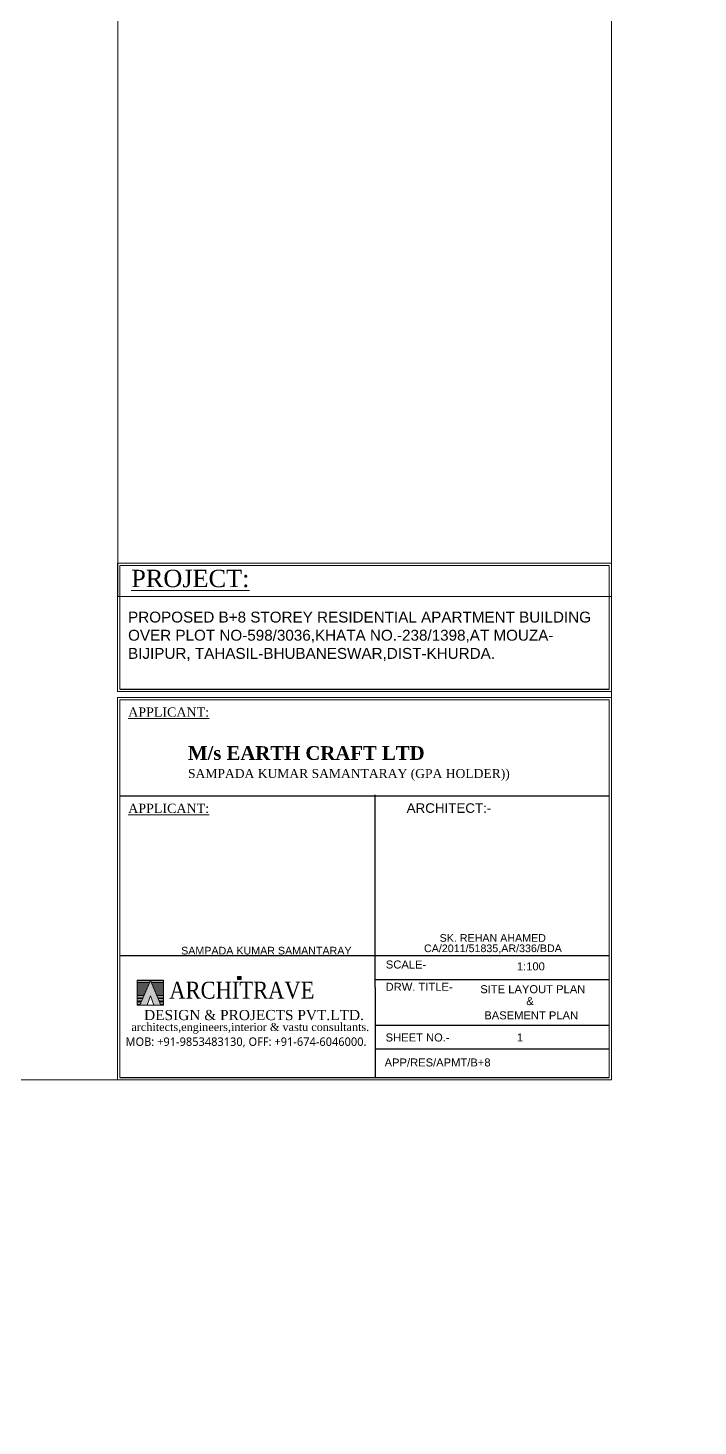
# Model space of a CAD drawing. Header units: metres. Extents: x 0 to 63445, y 32361 to 32804.
# Drawn here: x 63124.3 to 63160, y 32657.5 to 32731.9 of the extents above; entities that cross this region are included whole.
import ezdxf

# ---------------------------------------------------------------- set-up
doc = ezdxf.new("R2010")
doc.units = ezdxf.units.M
doc.header["$MEASUREMENT"] = 0
doc.header["$PDMODE"] = 34
doc.header["$PDSIZE"] = -10
doc.linetypes.add('ACAD_ISO03W100', pattern=[30, 12, -18])
doc.layers.get('0').update_dxf_attribs({"lineweight": 25})
for name, color, linetype, lineweight in [('ar-ic', 65, 'ACAD_ISO03W100', 20), ('DIM', 56, 'Continuous', 20), ('elev', 252, 'Continuous', 20), ('ELEVATION', 142, 'Continuous', 9), ('site', 15, 'Continuous', 50), ('TEXT-2', 65, 'Continuous', 18), ('wall', 7, 'Continuous', 30)]:
    doc.layers.add(name, color=color, linetype=linetype, lineweight=lineweight)
doc.layers.add('text', color=65, linetype='Continuous')
doc.styles.add('Schedule', font='arial.ttf')
doc.styles.get("Standard").update_dxf_attribs({"font": 'arial.ttf', "height": 0.4})
doc.styles.add('style1', font='verdana.ttf', dxfattribs={"height": 8})
doc.styles.add('TNR', font='times.ttf', dxfattribs={"height": 0.5})
doc.dimstyles.new('ARCHANA', dxfattribs={"dimscale": 0, "dimtxt": 0.5, "dimasz": 0.5, "dimexe": 0, "dimexo": 0, "dimgap": 0, "dimtad": 0, "dimzin": 0, "dimdsep": 46, "dimtxsty": 'TNR', "dimblk": 'ARCHTICK', "dimcen": 0.09, "dimclrd": 36, "dimclre": 36, "dimclrt": 7, "dimadec": 0, "dimazin": 0, "dimtfac": 1, "dimtofl": 0, "dimtmove": 0, "dimatfit": 3, "dimldrblk": 'ARCHTICK', "dimfxl": 1, "dimfrac": 2, "dimtolj": 1, "dimtzin": 0, "dimlwd": -1, "dimlwe": -1, "dimarcsym": 0})

# ---------------------------------------------------------------- blocks, each defined once
blk = doc.blocks.new('A$C0B513BB3')
at = {"layer": 'DIM', "linetype": 'Continuous', "ltscale": 4}
for points in [[(8.52, 8.06), (9.14, 6.3), (10.43, 6.3), (8.52, 10.94), (6.5, 6.3), (7.9, 6.3)], [(25.48, 11.12), (25.48, 11.68), (24.8, 11.68), (24.8, 11.12)]]:
    blk.add_hatch(color=256, dxfattribs=at).paths.add_polyline_path(points)
at = {"layer": 'elev', "linetype": 'Continuous', "ltscale": 4}
h = blk.add_hatch(dxfattribs=at)
h.set_pattern_fill('ANSI31', color=256, scale=2.203152, angle=315, style=0)
h.set_pattern_definition([(0, (-1084157.21118, 953609.95078), (0, 0.275393986563), [])])
h.paths.add_polyline_path([(10.96, 10.98), (6.02, 10.98), (6.02, 6.3), (6.5, 6.3), (8.52, 10.94), (10.43, 6.3), (10.96, 6.3)])
at = {"layer": 'DIM', "linetype": 'Continuous', "ltscale": 4}
for p, q in [((6.5, 6.3), (8.52, 10.94)), ((8.52, 10.94), (10.43, 6.3)), ((7.9, 6.3), (8.52, 8.06)), ((9.14, 6.3), (8.52, 8.06))]:
    blk.add_line(p, q, dxfattribs=at)
for points in [[(6.02, 10.98), (10.96, 10.98), (10.96, 6.3), (6.02, 6.3)], [(24.8, 11.68), (25.48, 11.68), (25.48, 11.12), (24.8, 11.12)]]:
    blk.add_lwpolyline(points, close=True, dxfattribs=at)
at = {"layer": 'DIM', "linetype": 'Continuous', "ltscale": 4, "insert": (4.95, 3), "char_height": 2.6438, "width": 50.5651, "attachment_point": 1, "style": 'style1'}
blk.add_mtext('{\\fTimes New Roman|b0|i0|c0|p18;\\H0.57143x;architects,engineers,interior & vastu consultants.}', dxfattribs=at)
at = {"layer": 'wall', "ltscale": 20, "attachment_point": 1}
for s, insert, char_height, width in [('{\\fGabriola|b0|i0|c0|p82;\\H1.071x;    \\fGaramond|b0|i0|c0|p18;ARCHITRAVE\\H0.8667x; \\fTimes New Roman|b0|i0|c0|p18;\\P\\H0.6923x;DESIGN & PROJECTS PVT.LTD.}', (7.32, 10.72), 2.96104, 71.448), ('{\\fTrebuchet MS|b0|i0|c0|p34;MOB: +91-9853483130, OFF: +91-674-6046000.}', (3.85, 0.29), 1.5837, 99.5573)]:
    blk.add_mtext(s, dxfattribs=dict(at, insert=insert, char_height=char_height, width=width))
blk = doc.blocks.new('_ArchTick')
at = {"color": 0, "linetype": 'ByBlock', "const_width": 0.15}
blk.add_lwpolyline([(-0.5, -0.5), (0.5, 0.5)], dxfattribs=at)
blk = doc.blocks.new('*D869')
at = {"layer": 'Defpoints', "color": 0, "ltscale": 3, "transparency": 16777216}
for p in [(0.832, 32714.342), (63267.277, 32714.342), (0, 32701.59)]:
    blk.add_point(p, dxfattribs=at)
at = {"layer": 'DIM', "ltscale": 3, "transparency": 16777216}
for p, q in [((5.832, 32714.342), (0.832, 32714.342)), ((0.832, 32714.342), (0.832, 32708.36)), ((0.832, 32701.59), (0.832, 32707.571)), ((0, 32701.59), (0.832, 32701.59))]:
    blk.add_line(p, q, dxfattribs=at)
at = {"layer": 'DIM', "ltscale": 3, "transparency": 16777216, "xscale": 0.05, "yscale": 0.05, "zscale": 0.05}
for p, rotation in [((0.832, 32714.342), 90), ((0.832, 32701.59), 270)]:
    blk.add_blockref('_ArchTick', p, dxfattribs=dict(at, rotation=rotation))
at = {"layer": 'DIM', "color": 7, "ltscale": 3, "transparency": 16777216, "insert": (0.832, 32707.966), "char_height": 0.4, "attachment_point": 5, "rotation": 90}
blk.add_mtext('\\A1;{\\H0.6x;12.75}', dxfattribs=at)
blk = doc.blocks.new('*D876')
at = {"layer": 'Defpoints', "color": 0, "ltscale": 3, "transparency": 16777216}
for p in [(0.832, 32691.245), (63267.277, 32691.245), (0, 32678.494)]:
    blk.add_point(p, dxfattribs=at)
at = {"layer": 'DIM', "ltscale": 3, "transparency": 16777216}
for p, q in [((5.832, 32691.245), (0.832, 32691.245)), ((0.832, 32691.245), (0.832, 32685.264)), ((0.832, 32678.494), (0.832, 32684.475)), ((0, 32678.494), (0.832, 32678.494))]:
    blk.add_line(p, q, dxfattribs=at)
at = {"layer": 'DIM', "ltscale": 3, "transparency": 16777216, "xscale": 0.05, "yscale": 0.05, "zscale": 0.05}
for p, rotation in [((0.832, 32691.245), 90), ((0.832, 32678.494), 270)]:
    blk.add_blockref('_ArchTick', p, dxfattribs=dict(at, rotation=rotation))
at = {"layer": 'DIM', "color": 7, "ltscale": 3, "transparency": 16777216, "insert": (0.832, 32684.87), "char_height": 0.4, "attachment_point": 5, "rotation": 90}
blk.add_mtext('\\A1;{\\H0.6x;12.75}', dxfattribs=at)
blk = doc.blocks.new('*D883')
at = {"layer": 'Defpoints', "color": 0, "ltscale": 3, "transparency": 16777216}
for p in [(0.832, 32670.282), (63267.277, 32670.282), (0, 32657.531)]:
    blk.add_point(p, dxfattribs=at)
at = {"layer": 'DIM', "ltscale": 3, "transparency": 16777216}
for p, q in [((5.832, 32670.282), (0.832, 32670.282)), ((0.832, 32670.282), (0.832, 32664.301)), ((0.832, 32657.531), (0.832, 32663.512)), ((0, 32657.531), (0.832, 32657.531))]:
    blk.add_line(p, q, dxfattribs=at)
at = {"layer": 'DIM', "ltscale": 3, "transparency": 16777216, "xscale": 0.05, "yscale": 0.05, "zscale": 0.05}
for p, rotation in [((0.832, 32670.282), 90), ((0.832, 32657.531), 270)]:
    blk.add_blockref('_ArchTick', p, dxfattribs=dict(at, rotation=rotation))
at = {"layer": 'DIM', "color": 7, "ltscale": 3, "transparency": 16777216, "insert": (0.832, 32663.906), "char_height": 0.4, "attachment_point": 5, "rotation": 90}
blk.add_mtext('\\A1;{\\H0.6x;12.75}', dxfattribs=at)

msp = doc.modelspace()

# ---------------------------------------------------------------- linework, layer by layer
at = {"layer": 'ELEVATION', "ltscale": 20}
msp.add_line((63129.2243, 32696.1195), (63155.2389, 32696.1195), dxfattribs=at)
for points in [[(62933.9122, 32675.9187), (63155.3584, 32675.9187), (63155.3584, 32804.4763), (62933.9122, 32804.4763)], [(63129.1048, 32703.3923), (63155.3584, 32703.3923), (63155.3584, 32696.5625), (63129.1048, 32696.5625)], [(63129.2243, 32703.2729), (63155.2389, 32703.2729), (63155.2389, 32696.682), (63129.2243, 32696.682)], [(63129.1048, 32696.239), (63155.3584, 32696.239), (63155.3584, 32675.9187), (63129.1048, 32675.9187)], [(63129.2243, 32696.1195), (63155.2389, 32696.1195), (63155.2389, 32676.0381), (63129.2243, 32676.0381)]]:
    msp.add_lwpolyline(points, close=True, dxfattribs=at)
msp.add_lwpolyline([(63155.3584, 32762.7631), (63155.3584, 32701.6181), (63129.118, 32701.6181), (63129.118, 32764.5373)], dxfattribs=at)
at = {"layer": 'text'}
for p, q in [((63129.2243, 32696.682), (63155.2389, 32696.682)), ((63129.2243, 32676.0381), (63155.2389, 32676.0381))]:
    msp.add_line(p, q, dxfattribs=at)
at = {"layer": 'text', "ltscale": 0.01}
for p, q in [((63129.2243, 32691.0133), (63155.2448, 32691.0133)), ((63130.4931, 32691.0133), (63155.2448, 32691.0133)), ((63142.8021, 32680.8313), (63142.8021, 32691.0648)), ((63129.2243, 32682.5295), (63155.2389, 32682.5295)), ((63142.8021, 32681.2557), (63155.2389, 32681.2557)), ((63142.8021, 32680.8313), (63142.8021, 32676.0381)), ((63142.8021, 32678.8296), (63155.2389, 32678.8296)), ((63142.8021, 32677.5557), (63155.2389, 32677.5557)), ((63129.2243, 32676.0381), (63155.2389, 32676.0381)), ((63129.3752, 32676.0381), (63155.2389, 32676.0381))]:
    msp.add_line(p, q, dxfattribs=at)

# ---------------------------------------------------------------- block references
at = {"layer": 'site', "xscale": 0.2841909104669685, "yscale": 0.2841909104669685, "zscale": 0.2841909104669685}
msp.add_blockref('A$C0B513BB3', (63128.4325, 32678.0873), dxfattribs=at)

# ---------------------------------------------------------------- texts
at = {"layer": 'ar-ic', "ltscale": 0.01, "style": 'Schedule'}
for s, height, p in [('SCALE-', 0.42559, (63143.3641, 32681.8349)), ('1:100', 0.42559, (63150.3272, 32681.7357)), ('DRW. TITLE-', 0.425593, (63143.3506, 32680.6489)), ('SITE LAYOUT PLAN', 0.425593, (63148.3828, 32680.522)), ('&', 0.4256, (63150.83, 32679.8891)), ('BASEMENT PLAN', 0.425593, (63148.5954, 32679.1303)), ('SHEET NO.-', 0.42559, (63143.3506, 32677.954)), ('1', 0.4256, (63150.3272, 32677.9575)), ('APP/RES/APMT/B+8', 0.425593, (63143.2972, 32676.6252))]:
    msp.add_text(s, height=height, dxfattribs=at).set_placement(p)
at = {"layer": 'TEXT-2', "ltscale": 0.01, "style": 'Schedule'}
for s, height, p in [('ARCHITECT:-', 0.509117, (63144.4677, 32690.1126)), ('SK. REHAN AHAMED', 0.406642, (63146.2219, 32683.2567)), ('SAMPADA KUMAR SAMANTARAY', 0.406642, (63132.4832, 32682.5818)), ('CA/2011/51835,AR/336/BDA', 0.406642, (63145.3916, 32682.7063))]:
    msp.add_text(s, height=height, dxfattribs=at).set_placement(p)
at = {"layer": 'TEXT-2', "ltscale": 20, "attachment_point": 1}
for s, insert, char_height, width in [('{\\fTimes New Roman|b0|i0|c0|p18;\\LPROJECT:}', (63129.8318, 32703.0406), 0.923606, 29.32184), ('{\\fTimes New Roman|b0|i0|c0|p18;\\LAPPLICANT:}', (63129.6687, 32695.719), 0.492553, 22.448839), ('{\\fTimes New Roman|b1|i0|c0|p18;M/s EARTH CRAFT LTD\\P\\fTimes New Roman|b0|i0|c0|p18;\\H0.65455x;SAMPADA KUMAR SAMANTARAY (GPA HOLDER))}', (63132.8462, 32693.6595), 0.7293, 35.902009), ('{\\fTimes New Roman|b0|i0|c0|p18;\\LAPPLICANT:}', (63129.6687, 32690.5989), 0.492553, 22.448839)]:
    msp.add_mtext(s, dxfattribs=dict(at, insert=insert, char_height=char_height, width=width))
at = {"layer": 'TEXT-2', "ltscale": 0.01, "insert": (63129.6625, 32700.8131), "char_height": 0.5790189, "width": 25.328977, "attachment_point": 1, "style": 'Schedule'}
msp.add_mtext('PROPOSED B+8 STOREY RESIDENTIAL APARTMENT BUILDING OVER PLOT NO-598/3036,KHATA NO.-238/1398,AT MOUZA- BIJIPUR, TAHASIL-BHUBANESWAR,DIST-KHURDA.', dxfattribs=at)

# ---------------------------------------------------------------- dimensions: what is measured, and where the dimension line sits
at = {"layer": 'DIM', "ltscale": 3}
for base, p1, p2, picture, middle in [((0.8318, 32714.3415), (0, 32701.5903), (63267.2772, 32714.3415), '*D869', (0.8318, 32707.9659)), ((0.8318, 32691.2455), (0, 32678.4943), (63267.2772, 32691.2455), '*D876', (0.8318, 32684.8699)), ((0.8318, 32670.2817), (0, 32657.5305), (63267.2772, 32670.2817), '*D883', (0.8318, 32663.9061))]:
    dim = msp.add_linear_dim(base=base, p1=p1, p2=p2, angle=90, text='{\\H0.6x;<>}', dimstyle='ARCHANA', override={"dimscale": 1, "dimtxt": 0.278, "dimasz": 0.05, "dimtxsty": 'Standard', "dimclrd": 256, "dimclre": 256, "dimfxl": 5, "dimfxlon": 1, "dimarcsym": 1}, dxfattribs=at)
    dim.commit()
    dim.dimension.update_dxf_attribs({"geometry": picture, "text_midpoint": middle})

doc.saveas('drawing.dxf')
